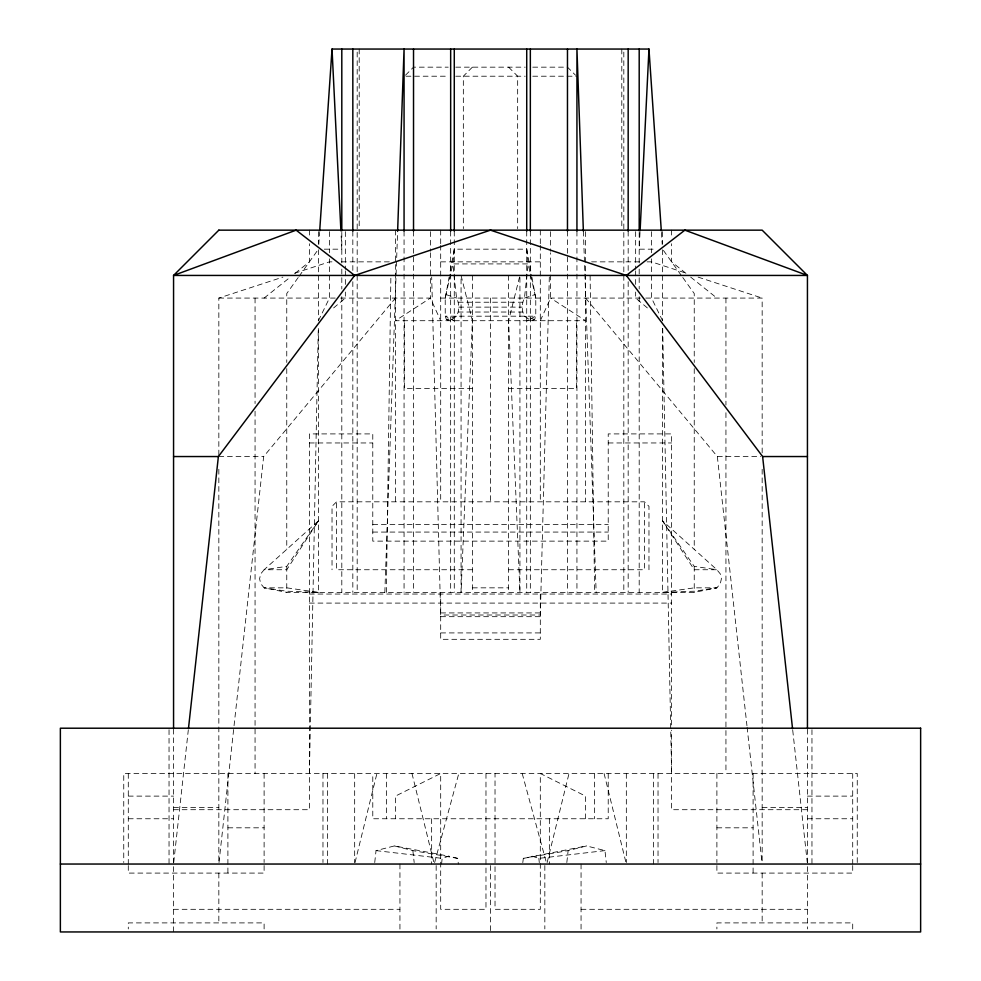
<?xml version="1.0" encoding="UTF-8"?>
<svg xmlns="http://www.w3.org/2000/svg" width="981" height="981" viewBox="0 0 981 981"><rect width="100%" height="100%" fill="white"/><g stroke="black" fill="none" stroke-linecap="round" stroke-linejoin="round"><path stroke-width="0.74" stroke-dasharray="4.91 3.68" d="M386.367 592.377L390.892 275.44M309.395 773.482L318.298 328.365M549.323 276.961L540.31 615.013L440.69 615.013L431.677 276.961M384.846 592.377L397.624 231.173M640.017 232.374L639.195 249.174L656.718 249.174M318.764 244.588L319.585 232.374M441.597 864.04L442.124 858.363L448.881 856.192L457.686 858.363L458.372 864.04M454.277 249.174L452.83 263.914L445.227 298.077L445.227 316.189L446.38 319.561L449.936 320.713L456.545 316.189C459.488 310.609 459.488 303.656 456.545 298.077L452.83 263.914L528.17 263.914L535.773 298.077L535.773 316.189L534.62 319.561L531.064 320.713L524.455 316.189C521.512 310.609 521.512 303.656 524.455 298.077L528.17 263.914L526.723 249.174L454.277 249.174L449.335 275.845M173.723 862.52L188.278 730.232M219.008 862.52L233.895 727.191M234.054 725.67L263.656 456.545L395.417 298.077M374.73 862.544L376.03 850.613L394.448 845.929L448.881 856.192M566.822 862.544L568.134 850.613L586.552 845.929L604.97 850.613L606.27 862.544M522.799 862.618L523.314 858.363L586.552 845.929M445.227 298.077L449.065 277.329M355.036 862.544L376.925 773.482M547.128 862.544L569.017 773.482M519.562 276.9L508.612 320.713L519.93 592.377L519.93 276.961M434.632 862.569L458.801 773.482M540.31 320.713L550.623 298.077L550.623 252.791M318.445 320.713L329.457 298.077L329.457 258.837M318.445 520.837L286.759 566.356L264.11 569.74L318.445 520.837L286.759 569.74L264.11 569.74L260.725 573.885L259.585 578.79L260.725 583.695L264.11 587.84L286.759 592.377L694.241 592.377L716.89 587.84L720.275 583.695L721.415 578.79L720.275 573.885L716.89 569.74L662.555 520.837L694.241 569.74L716.89 569.74L694.241 566.356L662.555 520.837M298.199 277.525L286.759 293.54L286.759 362.48M299.082 276.286L317.562 250.413M405.484 75.206L413.528 67.162L448.243 67.162M472.388 67.162L463.339 76.211L463.339 228.634M648.968 569.74L648.968 506.343L644.443 501.818L336.557 501.818L332.032 506.343L332.032 569.74M333.65 307.911L345.349 298.077L345.349 292.031M264.11 298.077L290.327 277.108M295.097 273.294L309.395 261.853L309.395 243.742M456.545 316.189L446.38 319.561L454.277 320.713L445.227 316.189L535.773 316.189L526.723 320.713L534.62 319.561L524.455 316.189M524.455 298.077L534.62 294.705M218.837 455.025L218.837 298.077L282.884 277.108M294.521 273.294L329.457 261.853L333.957 261.853M523.314 858.363L568.134 850.613M662.555 592.377L694.241 587.84L716.89 587.84L694.241 591.224L662.555 592.377L662.555 328.537M532.119 856.192L538.876 858.363L604.97 850.613M455.785 67.162L525.215 67.162M532.757 67.162L567.472 67.162L575.516 75.206M405.987 76.211L448.243 76.211M455.785 76.211L525.215 76.211M532.757 76.211L576.521 76.211M324.282 249.174L341.805 249.174L340.983 232.374M341.449 261.853L389.42 261.853M440.69 261.853L540.31 261.853M591.58 261.853L639.551 261.853M647.043 261.853L651.543 261.853L686.479 273.294M218.837 298.077L335.232 298.077M340.615 298.077L430.377 298.077L440.69 320.713M440.69 298.077L540.31 298.077M640.385 298.077L550.623 298.077L585.583 320.713L395.417 320.713L430.377 298.077L430.377 252.791M645.768 298.077L762.163 298.077L762.163 455.025M458.237 302.222L522.763 302.222M458.801 307.127L522.199 307.127M458.237 312.032L522.763 312.032M472.388 388.623L404.479 388.623L404.479 320.713M508.612 388.623L576.521 388.623L576.521 320.713M309.395 442.958L372.78 442.958M608.22 442.958L671.605 442.958M218.837 456.545L263.656 456.545M585.583 298.077L717.344 456.545L760.667 456.545M372.78 524.455L608.22 524.455M372.78 532.07L608.22 532.07M472.388 569.74L336.557 569.74L336.557 501.818M508.612 569.74L644.443 569.74L644.443 501.818M472.388 587.84L508.612 587.84M309.395 594.045L671.605 594.045M309.395 603.094L671.605 603.094M440.69 612.929L540.31 612.929M440.69 616.681L540.31 616.681M440.69 632.917L540.31 632.917M128.29 796.118L173.563 796.118M807.437 796.118L852.71 796.118M173.563 807.437L218.837 807.437M762.163 807.437L807.437 807.437M173.563 809.705L309.395 809.705L309.395 433.909L372.78 433.909L372.78 541.132L608.22 541.132L608.22 433.909L671.605 433.909L671.605 728.736M807.437 809.705L671.605 809.705L671.605 730.244M128.29 818.755L173.563 818.755M807.437 818.755L852.71 818.755M227.899 827.817L264.11 827.817M716.89 827.817L753.101 827.817M173.563 909.313L399.941 909.313M581.059 909.313L807.437 909.313M318.445 592.377L286.759 591.224L264.11 587.84L286.759 587.84L318.445 592.377L318.445 328.537M376.03 850.613L442.124 858.363M394.448 845.929L412.866 850.613L457.686 858.363M698.116 277.108L762.163 298.077M446.38 294.705L456.545 298.077M685.903 273.294L671.605 261.853L671.605 243.742M690.673 277.108L716.89 298.077M647.35 307.911L635.651 298.077L635.651 292.031M508.612 67.162L517.661 76.211L517.661 228.634M663.438 250.413L681.918 276.286M682.801 277.525L694.241 293.54L694.241 362.48M662.555 320.713L651.543 298.077L651.543 258.837M522.199 773.482L546.368 862.569M461.07 275.44L472.388 320.713L461.07 592.377L461.07 276.961M604.075 773.482L625.964 862.544M411.983 773.482L433.872 862.544M526.723 249.174L531.665 275.845M531.935 277.329L535.773 298.077M792.722 730.232L807.277 862.52M717.344 456.545L746.946 725.67M747.105 727.191L761.992 862.52M412.866 850.613L414.178 862.544M538.876 858.363L539.28 862.618M661.415 232.374L662.236 244.588M583.376 231.173L596.154 592.377M662.702 328.365L671.605 773.482M590.108 275.44L594.633 592.377M857.247 862.52L857.247 773.482L123.753 773.482L123.753 862.52M852.71 773.482L852.71 864.04M852.71 865.549L852.71 873.09L716.89 873.09L716.89 865.549M852.71 928.933L852.71 922.9L716.89 922.9L716.89 928.933M811.961 729.729L811.961 864.04M807.437 729.226L807.437 928.933M762.163 469.286L762.163 864.04M762.163 873.09L762.163 922.9M753.101 773.482L753.101 873.09M725.94 298.077L725.94 405.079M725.94 412.719L725.94 773.482M716.89 773.482L716.89 862.495M694.241 368.611L694.241 549.36M694.241 566.356L694.241 592.377M671.605 230.155L671.605 237.709M662.555 231.663L662.555 243.742M662.555 249.775L662.555 320.91M658.03 773.482L658.03 862.52M653.493 773.482L653.493 864.04M651.543 231.663L651.543 252.791M639.195 232.374L639.195 262.969M639.195 269.088L639.195 289.015M639.195 296.667L639.195 592.377M635.651 231.663L635.651 269.395M635.651 270.903L635.651 284.49M628.171 231.173L628.171 270.977M628.171 281.682L628.171 592.377M626.332 773.482L626.332 862.52M623.818 52.116L623.818 592.377M621.807 49.05L621.807 228.634M608.22 773.482L608.22 818.755L372.78 818.755L372.78 773.482M594.633 773.482L594.633 818.755M585.583 231.663L585.583 501.818M585.583 818.755L585.583 796.118L540.31 773.482L540.31 909.313L495.025 909.313L495.025 773.482M581.059 864.04L581.059 931.95M576.938 231.173L576.938 592.377M567.472 231.173L567.472 592.377M550.623 231.663L550.623 251.283M549.36 818.755L549.36 864.04M544.835 865.549L544.835 928.933M540.31 230.155L540.31 243.742M540.31 245.25L540.31 501.818M540.31 594.045L540.31 639.318L440.69 639.318L440.69 594.045M530.341 231.173L530.341 592.377M526.723 231.173L526.723 592.377M508.612 275.44L508.612 592.377M490.5 298.077L490.5 501.818M490.5 865.549L490.5 931.95M485.975 773.482L485.975 909.313L440.69 909.313L440.69 773.482L395.417 796.118L395.417 818.755M472.388 275.44L472.388 592.377M454.277 231.173L454.277 592.377M450.659 231.173L450.659 592.377M440.69 230.155L440.69 243.742M440.69 245.25L440.69 501.818M436.165 865.549L436.165 928.933M431.64 818.755L431.64 864.04M430.377 231.663L430.377 251.283M413.528 231.173L413.528 592.377M404.062 231.173L404.062 592.377M399.941 864.04L399.941 931.95M395.417 230.155L395.417 501.818M386.367 773.482L386.367 818.755M359.193 49.05L359.193 228.634M357.182 52.116L357.182 592.377M354.668 773.482L354.668 862.52M352.829 231.173L352.829 270.977M352.829 281.682L352.829 592.377M345.349 231.663L345.349 269.395M345.349 270.903L345.349 284.49M341.805 232.374L341.805 262.969M341.805 269.088L341.805 289.015M341.805 296.667L341.805 592.377M329.457 231.663L329.457 252.791M327.507 773.482L327.507 864.04M322.97 773.482L322.97 862.52M318.445 231.663L318.445 243.742M318.445 249.775L318.445 320.91M309.395 230.155L309.395 237.709M286.759 368.611L286.759 549.36M286.759 566.356L286.759 592.377M264.11 773.482L264.11 862.495M264.11 865.549L264.11 873.09L128.29 873.09L128.29 865.549M264.11 928.933L264.11 922.9L128.29 922.9L128.29 928.933M255.06 298.077L255.06 403.547M255.06 411.198L255.06 773.482M227.899 773.482L227.899 873.09M218.837 469.286L218.837 864.04M218.837 873.09L218.837 922.9M173.563 729.226L173.563 931.95M169.039 729.729L169.039 864.04M128.29 773.482L128.29 864.04"/><path stroke-width="1.47" d="M397.624 231.173L404.062 49.05L404.062 231.173M640.09 230.842L648.968 49.05L332.032 49.05L319.696 230.842M188.45 728.711L218.383 456.545L354.668 275.44L490.5 230.155L626.332 275.44L762.617 456.545L792.55 728.711M626.332 275.44L684.873 230.155L807.437 275.44L807.437 727.694M173.563 456.545L218.383 456.545M762.617 456.545L807.437 456.545M60.368 864.04L920.632 864.04M354.668 275.44L296.127 230.155L173.563 275.44L173.563 727.694M648.968 49.05L661.304 230.842M332.032 49.05L340.91 230.842M583.376 231.173L576.938 49.05L576.938 231.173M639.195 49.05L639.195 230.842M628.171 49.05L628.171 231.173M567.472 49.05L567.472 231.173M530.341 49.05L530.341 231.173M526.723 49.05L526.723 231.173M454.277 49.05L454.277 231.173M450.659 49.05L450.659 231.173M413.528 49.05L413.528 231.173M352.829 49.05L352.829 231.173M341.805 49.05L341.805 230.842M218.837 230.155L173.563 275.44L807.437 275.44L762.163 230.155L218.837 230.155M920.632 728.209L60.368 728.209L60.368 931.95L920.632 931.95L920.632 728.209"/></g></svg>
